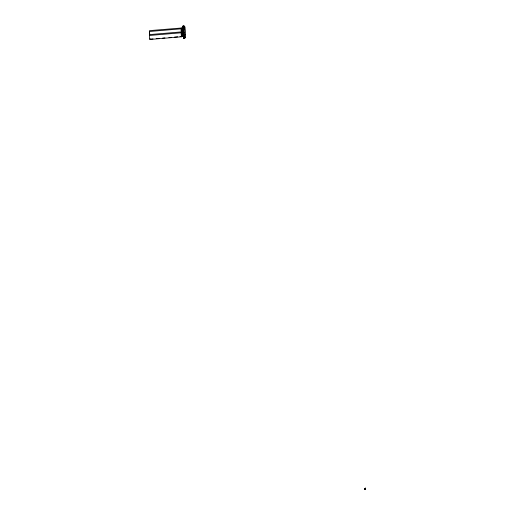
<?xml version="1.0" encoding="UTF-8"?>
<svg xmlns="http://www.w3.org/2000/svg" width="515" height="515" viewBox="0 0 515 515"><rect width="100%" height="100%" fill="white"/><g stroke="black" fill="none" stroke-linecap="round" stroke-linejoin="round"><path stroke-width="0.77" d="M365.528 488.239C364.981 490.196 365.631 487.834 365.193 488.857M365.541 488.246L365.193 488.278L365.592 488.246L365.238 489.224L365.457 488.741M365.109 488.819L365.109 489.237C366.056 487.299 365.296 489.083 364.974 489.25C366.435 489.507 364.832 488.387 365.611 488.729L364.974 488.735L365.528 488.684M182.851 30.475L183.031 26.542A4.423 0.464 85.2 0 1 183.379 25.995M182.992 27.507L182.973 30.424A27.43 2.89 85.2 0 0 182.973 30.99L182.999 32.419A4.423 0.464 85.2 0 0 183.52 37.383A4.423 0.464 85.2 0 0 184.113 38.104M182.973 30.044L182.973 31.37M365.373 488.838L365.547 489.199L364.981 489.038M365.592 488.246L365.257 489.018M365.36 488.574C365.502 489.636 365.013 489.031 365.586 489.102L364.935 489.16L365.431 489.121M182.336 29.857L182.902 26.619A4.345 0.464 85.2 0 1 183.224 26.027M364.961 489.115L364.91 488.729L365.611 488.729M365.244 488.49L365.354 489.218M182.98 28.943L182.98 28.582M182.973 29.497L184.19 29.394L184.325 30.662A28.525 3.006 85.2 0 0 184.325 31.203L184.351 32.561A3.805 0.399 85.2 0 0 184.827 36.977A3.805 0.399 85.2 0 0 185.329 37.215L185.123 37.659M184.331 29.6L184.338 28.544A29.355 3.09 85.2 0 1 184.344 28.029C185.007 26.967 183.334 25.705 182.889 26.909M184.634 26.832L184.879 27.186A3.805 0.399 85.2 0 1 185.361 31.608L185.381 32.96A28.518 3.006 85.2 0 1 185.381 33.501L185.329 37.215M365.528 488.896L364.961 488.729M365.347 488.69L365.264 488.375L365.257 489.224M365.547 488.555L365.341 488.265M182.207 33.192L182.239 32.567M181.254 31.924L149.511 34.602L149.447 36.977L149.904 39.462L181.653 36.784L181.254 31.924L181.203 34.447M181.222 30.475L181.351 28.042M182.864 27.746L182.999 27.153M182.355 28.879L182.362 28.434A2.466 0.361 81.6 0 1 182.374 28.177L182.265 28.647M182.349 29.136L182.336 30.012A2.549 0.56 88 0 0 182.394 30.919L182.58 32.252M182.194 28.183L182.188 33.61M183.025 35.992L183.153 36.61M182.87 27.398L183.005 26.986M149.717 34.93L149.53 30.63L181.338 28.022M150.039 38.593L149.904 39.462M181.248 30.733L181.467 32.252L181.222 28.003M149.421 35.67L149.614 35.02M183.025 36.076C181.956 37.299 181.666 29.432 181.995 28.093M182.226 28.975L182.374 28.158M182.542 32.117C182.201 30.617 182.162 34.331 182.638 32.748A9.444 3.811 -2.1 0 1 182.876 32.464L184.351 32.561M182.883 27.07L183.018 26.683M182.664 27.186L182.619 30.868A28.615 3.013 85.2 0 0 182.619 31.409L182.207 33.269M183.597 37.132L183.295 36.842M182.374 36.282C181.904 37.325 181.344 31.737 182.001 32.149M182.355 35.915L181.447 36.224L181.228 34.698M182.329 31.769L182.555 32.207M185.381 34.64L185.175 34.917M182.98 29.31L182.851 29.374A9.444 6.077 0.3 0 0 182.619 29.812L182.445 30.276A5.124 3.296 0.3 0 0 182.368 30.733L182.535 32.11M365.457 488.4L365.193 488.278M365.264 488.42L365.36 488.407M365.335 489.128L364.981 489.218M149.402 31.505L181.145 28.827M149.382 35.477L181.126 32.799M150.657 39.089L153.039 38.883M156.212 38.619L159.386 38.348M162.566 38.078L164.942 37.878M168.914 37.544L171.295 37.344M174.469 37.074L177.643 36.81M180.025 36.61L181.608 36.475M181.653 36.784L181.447 36.224M183.005 36.372L182.683 35.786M181.364 31.428L181.216 29.934M149.62 34.106L149.44 31.698M182.252 29.954L182.239 29.741A2.556 0.502 88.1 0 0 182.535 32.348M182.239 29.645L182.226 29.278M182.986 31.994L182.98 31.582M182.851 31.042L182.876 32.464A4.345 0.457 85.2 0 0 183.411 37.453A4.345 0.457 85.2 0 0 183.984 37.872M184.376 26.947A3.805 0.399 85.2 0 1 184.879 27.186M184.08 26.008A4.416 0.464 85.2 0 0 183.701 26.497L183.649 30.34A28.853 3.038 85.2 0 0 183.649 30.906L183.662 31.917A4.68 0.496 85.2 0 0 183.675 32.361A4.416 0.464 85.2 0 0 184.209 37.408A4.416 0.464 85.2 0 0 184.801 37.91M184.113 26.104A4.416 0.464 85.2 0 1 184.216 26.465M182.876 31.158A28.537 2.968 85.2 0 1 182.876 30.597M182.883 28.402A28.537 2.974 85.2 0 1 182.889 27.874M183.037 36.108A2.53 0.567 78.3 0 0 183.044 35.915A2.536 0.579 78.1 0 1 183.089 36.14"/></g></svg>
